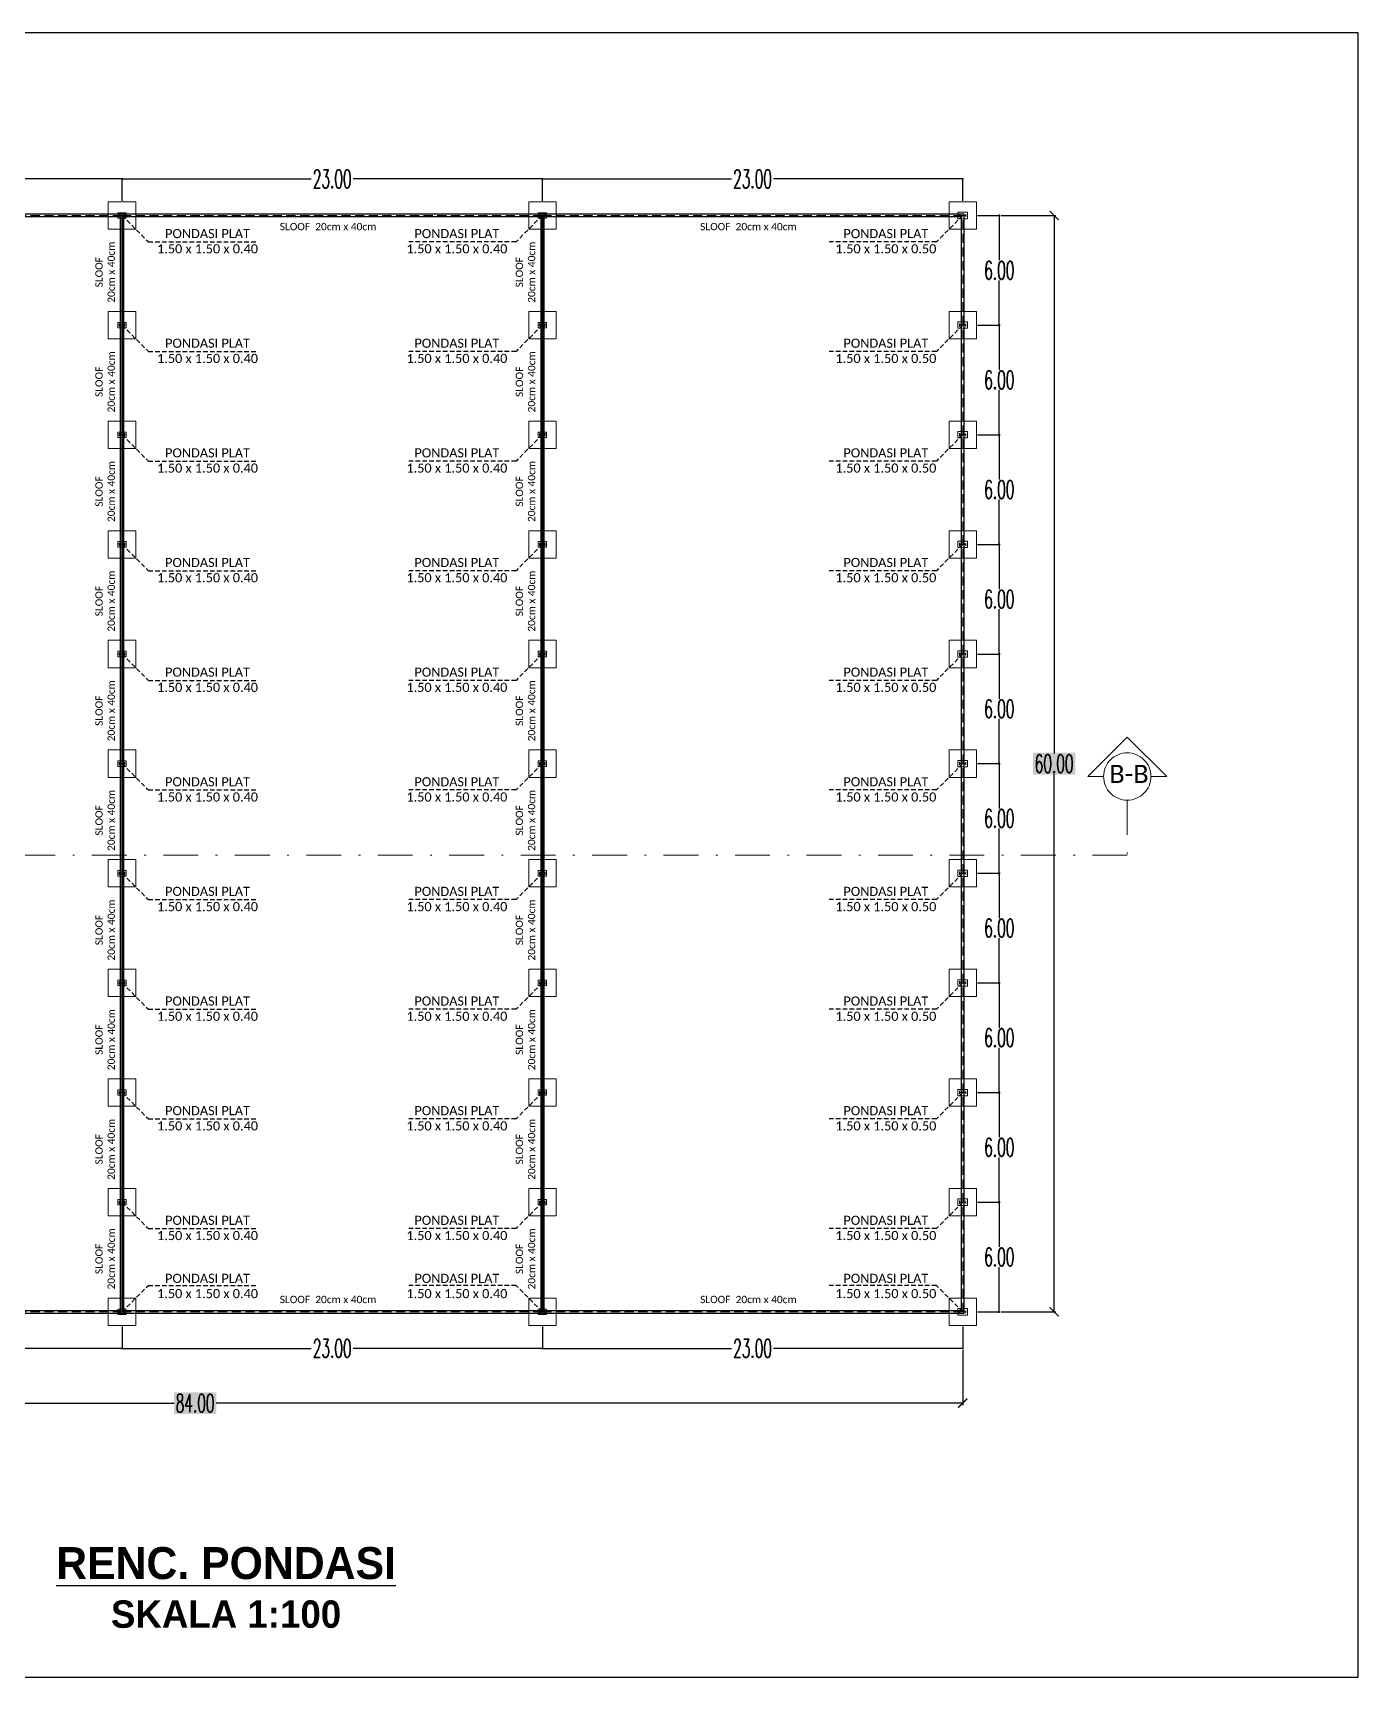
# Model space of a CAD drawing. Header units: millimetres. Extents: x 2491 to 3310, y 1470 to 1581.
# Drawn here: x 2871.8 to 2944.3, y 1490.7 to 1580.7 of the extents above; entities that cross this region are included whole.
import ezdxf

# ---------------------------------------------------------------- set-up
doc = ezdxf.new("R2010")
doc.units = ezdxf.units.MM
for name, pattern in [('DASHDOTX2', [50.8, 25.4, -12.7, 0, -12.7]), ('DASHED', [19.05, 12.7, -6.35]), ('HIDDEN', [0.375, 0.25, -0.125])]:
    doc.linetypes.add(name, pattern=pattern)
for name, color, linetype, lineweight in [('Garis Dim', 131, 'DASHED', 9), ('GRS-TIPIS', 253, 'Continuous', 9), ('HAT', 8, 'Continuous', 9), ('Pondasi', 6, 'Continuous', 9)]:
    doc.layers.add(name, color=color, linetype=linetype, lineweight=lineweight)
doc.layers.add('GR', color=7, linetype='Continuous')
doc.layers.add('KOP TEKS', color=1, linetype='Continuous')
doc.styles.add('-DIM2', font='simplex.shx', dxfattribs={"width": 0.55})
doc.styles.get("Standard").update_dxf_attribs({"font": 'arial.ttf'})
doc.dimstyles.new('DENAH KANTOR', dxfattribs={"dimtxt": 1, "dimasz": 0.05, "dimexe": 0.05, "dimexo": 0.05, "dimgap": 0.05, "dimtad": 0, "dimtih": 1, "dimtoh": 1, "dimzin": 0, "dimdsep": 46, "dimtxsty": '-DIM2', "dimblk": 'ARCHTICK', "dimcen": 0.3, "dimdle": 0.05, "dimclrd": 1, "dimclre": 1, "dimclrt": 7, "dimadec": 0, "dimazin": 0, "dimtfac": 1, "dimtix": 1, "dimtofl": 0, "dimtmove": 0, "dimatfit": 3, "dimldrblk": 'ARCHTICK', "dimfxl": 1, "dimtolj": 1, "dimtzin": 0, "dimarcsym": 0})
doc.dimstyles.new('DIMENSI WARNA 2.1', dxfattribs={"dimtxt": 1, "dimasz": 0.5, "dimexe": 0.1, "dimexo": 0.1, "dimgap": 0.05, "dimtad": 0, "dimtih": 1, "dimtoh": 1, "dimrnd": 0.0025, "dimzin": 0, "dimdsep": 46, "dimtxsty": '-DIM2', "dimblk": 'ARCHTICK', "dimcen": 0.1, "dimclrd": 1, "dimclre": 1, "dimclrt": 256, "dimadec": 0, "dimazin": 0, "dimtfac": 1, "dimtofl": 0, "dimtmove": 0, "dimatfit": 3, "dimldrblk": 'ARCHTICK', "dimfxl": 0.18, "dimtfill": 2, "dimtfillclr": 256, "dimtolj": 1, "dimtzin": 0, "dimarcsym": 0})

# ---------------------------------------------------------------- blocks, each defined once
blk = doc.blocks.new('plat 1.5x1.5x0.35')
at = {"layer": 'Pondasi'}
for p, q in [((9609.555, -48.068), (9609.567, -48.068)), ((9609.567, -47.922), (9609.567, -48.068)), ((9609.567, -47.989), (9609.894, -47.989)), ((9609.567, -48.001), (9609.894, -48.001)), ((9609.73, -48.001), (9609.73, -47.989)), ((9609.894, -48.068), (9609.894, -47.922)), ((9609.894, -48.068), (9609.905, -48.068))]:
    blk.add_line(p, q, dxfattribs=at)
for points in [[(9608.98, -47.245), (9610.48, -47.245), (9610.48, -48.745), (9608.98, -48.745)], [(9609.993, -48.17), (9609.993, -47.82), (9609.468, -47.82), (9609.468, -48.17)]]:
    blk.add_lwpolyline(points, close=True, dxfattribs=at)
for points in [[(9609.567, -47.922), (9609.555, -47.922), (9609.555, -48.068)], [(9609.905, -48.068), (9609.905, -47.922), (9609.894, -47.922)]]:
    blk.add_lwpolyline(points, dxfattribs=at)
blk = doc.blocks.new('_ArchTick')
at = {"color": 0, "linetype": 'ByBlock', "const_width": 0.15}
blk.add_lwpolyline([(-0.5, -0.5), (0.5, 0.5)], dxfattribs=at)
blk = doc.blocks.new('*D298')
at = {"layer": 'Defpoints', "color": 0, "linetype": 'Continuous', "transparency": 16777216}
for p in [(2853.675, 1509.983), (2876.675, 1509.983), (2876.675, 1508.733)]:
    blk.add_point(p, dxfattribs=at)
at = {"layer": 'GR', "color": 1, "linetype": 'Continuous', "lineweight": -2, "transparency": 16777216}
for p, q in [((2853.675, 1509.933), (2853.675, 1508.683)), ((2876.675, 1509.933), (2876.675, 1508.683)), ((2853.625, 1508.733), (2864.025, 1508.733)), ((2876.725, 1508.733), (2866.325, 1508.733))]:
    blk.add_line(p, q, dxfattribs=at)
at = {"layer": 'GR', "color": 1, "linetype": 'Continuous', "lineweight": -2, "transparency": 16777216, "xscale": 0.05, "yscale": 0.05, "zscale": 0.05, "rotation": 180}
blk.add_blockref('_ArchTick', (2853.675, 1508.733), dxfattribs=at)
at = {"layer": 'GR', "color": 1, "linetype": 'Continuous', "lineweight": -2, "transparency": 16777216, "xscale": 0.05, "yscale": 0.05, "zscale": 0.05}
blk.add_blockref('_ArchTick', (2876.675, 1508.733), dxfattribs=at)
at = {"layer": 'GR', "color": 7, "linetype": 'Continuous', "transparency": 16777216, "insert": (2865.175, 1508.733), "char_height": 1, "attachment_point": 5, "style": '-DIM2'}
blk.add_mtext('\\A1;23.00', dxfattribs=at)
blk = doc.blocks.new('*D299')
at = {"layer": 'Defpoints', "color": 0, "linetype": 'Continuous', "transparency": 16777216}
for p in [(2876.675, 1509.983), (2899.675, 1509.983), (2876.675, 1508.733)]:
    blk.add_point(p, dxfattribs=at)
at = {"layer": 'GR', "color": 1, "linetype": 'Continuous', "lineweight": -2, "transparency": 16777216}
for p, q in [((2876.675, 1509.933), (2876.675, 1508.683)), ((2899.675, 1509.933), (2899.675, 1508.683)), ((2876.625, 1508.733), (2887.025, 1508.733)), ((2899.725, 1508.733), (2889.325, 1508.733))]:
    blk.add_line(p, q, dxfattribs=at)
at = {"layer": 'GR', "color": 1, "linetype": 'Continuous', "lineweight": -2, "transparency": 16777216, "xscale": 0.05, "yscale": 0.05, "zscale": 0.05, "rotation": 180}
blk.add_blockref('_ArchTick', (2876.675, 1508.733), dxfattribs=at)
at = {"layer": 'GR', "color": 1, "linetype": 'Continuous', "lineweight": -2, "transparency": 16777216, "xscale": 0.05, "yscale": 0.05, "zscale": 0.05}
blk.add_blockref('_ArchTick', (2899.675, 1508.733), dxfattribs=at)
at = {"layer": 'GR', "color": 7, "linetype": 'Continuous', "transparency": 16777216, "insert": (2888.175, 1508.733), "char_height": 1, "attachment_point": 5, "style": '-DIM2'}
blk.add_mtext('\\A1;23.00', dxfattribs=at)
blk = doc.blocks.new('*D300')
at = {"layer": 'Defpoints', "color": 0, "linetype": 'Continuous', "transparency": 16777216}
for p in [(2899.675, 1509.983), (2922.675, 1509.983), (2922.675, 1508.733)]:
    blk.add_point(p, dxfattribs=at)
at = {"layer": 'GR', "color": 1, "linetype": 'Continuous', "lineweight": -2, "transparency": 16777216}
for p, q in [((2899.675, 1509.933), (2899.675, 1508.683)), ((2922.675, 1509.933), (2922.675, 1508.683)), ((2899.625, 1508.733), (2910.025, 1508.733)), ((2922.725, 1508.733), (2912.325, 1508.733))]:
    blk.add_line(p, q, dxfattribs=at)
at = {"layer": 'GR', "color": 1, "linetype": 'Continuous', "lineweight": -2, "transparency": 16777216, "xscale": 0.05, "yscale": 0.05, "zscale": 0.05, "rotation": 180}
blk.add_blockref('_ArchTick', (2899.675, 1508.733), dxfattribs=at)
at = {"layer": 'GR', "color": 1, "linetype": 'Continuous', "lineweight": -2, "transparency": 16777216, "xscale": 0.05, "yscale": 0.05, "zscale": 0.05}
blk.add_blockref('_ArchTick', (2922.675, 1508.733), dxfattribs=at)
at = {"layer": 'GR', "color": 7, "linetype": 'Continuous', "transparency": 16777216, "insert": (2911.175, 1508.733), "char_height": 1, "attachment_point": 5, "style": '-DIM2'}
blk.add_mtext('\\A1;23.00', dxfattribs=at)
blk = doc.blocks.new('*D301')
at = {"layer": 'Defpoints', "color": 0, "transparency": 16777216}
for p in [(2838.675, 1508.733), (2922.675, 1508.733), (2922.675, 1505.733)]:
    blk.add_point(p, dxfattribs=at)
at = {"layer": 'GR', "color": 1, "lineweight": -2, "transparency": 16777216}
for p, q in [((2838.675, 1508.633), (2838.675, 1505.633)), ((2922.675, 1508.633), (2922.675, 1505.633)), ((2838.675, 1505.733), (2879.525, 1505.733)), ((2922.675, 1505.733), (2881.825, 1505.733))]:
    blk.add_line(p, q, dxfattribs=at)
at = {"layer": 'GR', "color": 1, "lineweight": -2, "transparency": 16777216, "xscale": 0.5, "yscale": 0.5, "zscale": 0.5, "rotation": 180}
blk.add_blockref('_ArchTick', (2838.675, 1505.733), dxfattribs=at)
at = {"layer": 'GR', "color": 1, "lineweight": -2, "transparency": 16777216, "xscale": 0.5, "yscale": 0.5, "zscale": 0.5}
blk.add_blockref('_ArchTick', (2922.675, 1505.733), dxfattribs=at)
at = {"layer": 'GR', "color": 240, "transparency": 16777216, "insert": (2880.675, 1505.733), "char_height": 1, "attachment_point": 5, "style": '-DIM2', "bg_fill": 1, "box_fill_scale": 1.1, "bg_fill_color": 256, "bg_fill_true_color": 16180224, "bg_fill_transparency": 0}
blk.add_mtext('\\A1;84.00', dxfattribs=at)
blk = doc.blocks.new('*D302')
at = {"layer": 'Defpoints', "color": 0, "transparency": 16777216}
for p in [(2924.675, 1570.733), (2927.675, 1570.733), (2924.675, 1510.733)]:
    blk.add_point(p, dxfattribs=at)
at = {"layer": 'GR', "color": 1, "lineweight": -2, "transparency": 16777216}
for p, q in [((2924.775, 1570.733), (2927.775, 1570.733)), ((2927.675, 1570.733), (2927.675, 1541.283)), ((2927.675, 1510.733), (2927.675, 1540.183)), ((2924.775, 1510.733), (2927.775, 1510.733))]:
    blk.add_line(p, q, dxfattribs=at)
at = {"layer": 'GR', "color": 1, "lineweight": -2, "transparency": 16777216, "xscale": 0.5, "yscale": 0.5, "zscale": 0.5}
for p, rotation in [((2927.675, 1570.733), 90), ((2927.675, 1510.733), 270)]:
    blk.add_blockref('_ArchTick', p, dxfattribs=dict(at, rotation=rotation))
at = {"layer": 'GR', "color": 240, "transparency": 16777216, "insert": (2927.675, 1540.733), "char_height": 1, "attachment_point": 5, "style": '-DIM2', "bg_fill": 1, "box_fill_scale": 1.1, "bg_fill_color": 256, "bg_fill_true_color": 16180224, "bg_fill_transparency": 0}
blk.add_mtext('\\A1;60.00', dxfattribs=at)
blk = doc.blocks.new('*D303')
at = {"layer": 'Defpoints', "color": 0, "linetype": 'Continuous', "transparency": 16777216}
for p in [(2923.425, 1570.733), (2923.425, 1564.733), (2924.675, 1564.733)]:
    blk.add_point(p, dxfattribs=at)
at = {"layer": 'GR', "color": 1, "linetype": 'Continuous', "lineweight": -2, "transparency": 16777216}
for p, q in [((2923.475, 1570.733), (2924.725, 1570.733)), ((2924.675, 1570.783), (2924.675, 1568.283)), ((2924.675, 1564.683), (2924.675, 1567.183)), ((2923.475, 1564.733), (2924.725, 1564.733))]:
    blk.add_line(p, q, dxfattribs=at)
at = {"layer": 'GR', "color": 1, "linetype": 'Continuous', "lineweight": -2, "transparency": 16777216, "xscale": 0.05, "yscale": 0.05, "zscale": 0.05}
for p, rotation in [((2924.675, 1570.733), 90), ((2924.675, 1564.733), 270)]:
    blk.add_blockref('_ArchTick', p, dxfattribs=dict(at, rotation=rotation))
at = {"layer": 'GR', "color": 7, "linetype": 'Continuous', "transparency": 16777216, "insert": (2924.675, 1567.733), "char_height": 1, "attachment_point": 5, "style": '-DIM2'}
blk.add_mtext('\\A1;6.00', dxfattribs=at)
blk = doc.blocks.new('*D304')
at = {"layer": 'Defpoints', "color": 0, "linetype": 'Continuous', "transparency": 16777216}
for p in [(2923.425, 1564.733), (2923.425, 1558.733), (2924.675, 1558.733)]:
    blk.add_point(p, dxfattribs=at)
at = {"layer": 'GR', "color": 1, "linetype": 'Continuous', "lineweight": -2, "transparency": 16777216}
for p, q in [((2923.475, 1564.733), (2924.725, 1564.733)), ((2924.675, 1564.783), (2924.675, 1562.283)), ((2924.675, 1558.683), (2924.675, 1561.183)), ((2923.475, 1558.733), (2924.725, 1558.733))]:
    blk.add_line(p, q, dxfattribs=at)
at = {"layer": 'GR', "color": 1, "linetype": 'Continuous', "lineweight": -2, "transparency": 16777216, "xscale": 0.05, "yscale": 0.05, "zscale": 0.05}
for p, rotation in [((2924.675, 1564.733), 90), ((2924.675, 1558.733), 270)]:
    blk.add_blockref('_ArchTick', p, dxfattribs=dict(at, rotation=rotation))
at = {"layer": 'GR', "color": 7, "linetype": 'Continuous', "transparency": 16777216, "insert": (2924.675, 1561.733), "char_height": 1, "attachment_point": 5, "style": '-DIM2'}
blk.add_mtext('\\A1;6.00', dxfattribs=at)
blk = doc.blocks.new('*D305')
at = {"layer": 'Defpoints', "color": 0, "linetype": 'Continuous', "transparency": 16777216}
for p in [(2923.425, 1552.733), (2924.675, 1552.733), (2923.425, 1546.733)]:
    blk.add_point(p, dxfattribs=at)
at = {"layer": 'GR', "color": 1, "linetype": 'Continuous', "lineweight": -2, "transparency": 16777216}
for p, q in [((2923.475, 1552.733), (2924.725, 1552.733)), ((2924.675, 1552.783), (2924.675, 1550.283)), ((2924.675, 1546.683), (2924.675, 1549.183)), ((2923.475, 1546.733), (2924.725, 1546.733))]:
    blk.add_line(p, q, dxfattribs=at)
at = {"layer": 'GR', "color": 1, "linetype": 'Continuous', "lineweight": -2, "transparency": 16777216, "xscale": 0.05, "yscale": 0.05, "zscale": 0.05}
for p, rotation in [((2924.675, 1552.733), 90), ((2924.675, 1546.733), 270)]:
    blk.add_blockref('_ArchTick', p, dxfattribs=dict(at, rotation=rotation))
at = {"layer": 'GR', "color": 7, "linetype": 'Continuous', "transparency": 16777216, "insert": (2924.675, 1549.733), "char_height": 1, "attachment_point": 5, "style": '-DIM2'}
blk.add_mtext('\\A1;6.00', dxfattribs=at)
blk = doc.blocks.new('*D306')
at = {"layer": 'Defpoints', "color": 0, "linetype": 'Continuous', "transparency": 16777216}
for p in [(2923.425, 1558.733), (2924.675, 1558.733), (2923.425, 1552.733)]:
    blk.add_point(p, dxfattribs=at)
at = {"layer": 'GR', "color": 1, "linetype": 'Continuous', "lineweight": -2, "transparency": 16777216}
for p, q in [((2923.475, 1558.733), (2924.725, 1558.733)), ((2924.675, 1558.783), (2924.675, 1556.283)), ((2924.675, 1552.683), (2924.675, 1555.183)), ((2923.475, 1552.733), (2924.725, 1552.733))]:
    blk.add_line(p, q, dxfattribs=at)
at = {"layer": 'GR', "color": 1, "linetype": 'Continuous', "lineweight": -2, "transparency": 16777216, "xscale": 0.05, "yscale": 0.05, "zscale": 0.05}
for p, rotation in [((2924.675, 1558.733), 90), ((2924.675, 1552.733), 270)]:
    blk.add_blockref('_ArchTick', p, dxfattribs=dict(at, rotation=rotation))
at = {"layer": 'GR', "color": 7, "linetype": 'Continuous', "transparency": 16777216, "insert": (2924.675, 1555.733), "char_height": 1, "attachment_point": 5, "style": '-DIM2'}
blk.add_mtext('\\A1;6.00', dxfattribs=at)
blk = doc.blocks.new('*D307')
at = {"layer": 'Defpoints', "color": 0, "linetype": 'Continuous', "transparency": 16777216}
for p in [(2923.425, 1528.733), (2924.675, 1528.733), (2923.425, 1522.733)]:
    blk.add_point(p, dxfattribs=at)
at = {"layer": 'GR', "color": 1, "linetype": 'Continuous', "lineweight": -2, "transparency": 16777216}
for p, q in [((2923.475, 1528.733), (2924.725, 1528.733)), ((2924.675, 1528.783), (2924.675, 1526.283)), ((2924.675, 1522.683), (2924.675, 1525.183)), ((2923.475, 1522.733), (2924.725, 1522.733))]:
    blk.add_line(p, q, dxfattribs=at)
at = {"layer": 'GR', "color": 1, "linetype": 'Continuous', "lineweight": -2, "transparency": 16777216, "xscale": 0.05, "yscale": 0.05, "zscale": 0.05}
for p, rotation in [((2924.675, 1528.733), 90), ((2924.675, 1522.733), 270)]:
    blk.add_blockref('_ArchTick', p, dxfattribs=dict(at, rotation=rotation))
at = {"layer": 'GR', "color": 7, "linetype": 'Continuous', "transparency": 16777216, "insert": (2924.675, 1525.733), "char_height": 1, "attachment_point": 5, "style": '-DIM2'}
blk.add_mtext('\\A1;6.00', dxfattribs=at)
blk = doc.blocks.new('*D308')
at = {"layer": 'Defpoints', "color": 0, "linetype": 'Continuous', "transparency": 16777216}
for p in [(2923.425, 1534.733), (2924.675, 1534.733), (2923.425, 1528.733)]:
    blk.add_point(p, dxfattribs=at)
at = {"layer": 'GR', "color": 1, "linetype": 'Continuous', "lineweight": -2, "transparency": 16777216}
for p, q in [((2923.475, 1534.733), (2924.725, 1534.733)), ((2924.675, 1534.783), (2924.675, 1532.283)), ((2924.675, 1528.683), (2924.675, 1531.183)), ((2923.475, 1528.733), (2924.725, 1528.733))]:
    blk.add_line(p, q, dxfattribs=at)
at = {"layer": 'GR', "color": 1, "linetype": 'Continuous', "lineweight": -2, "transparency": 16777216, "xscale": 0.05, "yscale": 0.05, "zscale": 0.05}
for p, rotation in [((2924.675, 1534.733), 90), ((2924.675, 1528.733), 270)]:
    blk.add_blockref('_ArchTick', p, dxfattribs=dict(at, rotation=rotation))
at = {"layer": 'GR', "color": 7, "linetype": 'Continuous', "transparency": 16777216, "insert": (2924.675, 1531.733), "char_height": 1, "attachment_point": 5, "style": '-DIM2'}
blk.add_mtext('\\A1;6.00', dxfattribs=at)
blk = doc.blocks.new('*D309')
at = {"layer": 'Defpoints', "color": 0, "linetype": 'Continuous', "transparency": 16777216}
for p in [(2923.425, 1546.733), (2923.425, 1540.733), (2924.675, 1540.733)]:
    blk.add_point(p, dxfattribs=at)
at = {"layer": 'GR', "color": 1, "linetype": 'Continuous', "lineweight": -2, "transparency": 16777216}
for p, q in [((2923.475, 1546.733), (2924.725, 1546.733)), ((2924.675, 1546.783), (2924.675, 1544.283)), ((2924.675, 1540.683), (2924.675, 1543.183)), ((2923.475, 1540.733), (2924.725, 1540.733))]:
    blk.add_line(p, q, dxfattribs=at)
at = {"layer": 'GR', "color": 1, "linetype": 'Continuous', "lineweight": -2, "transparency": 16777216, "xscale": 0.05, "yscale": 0.05, "zscale": 0.05}
for p, rotation in [((2924.675, 1546.733), 90), ((2924.675, 1540.733), 270)]:
    blk.add_blockref('_ArchTick', p, dxfattribs=dict(at, rotation=rotation))
at = {"layer": 'GR', "color": 7, "linetype": 'Continuous', "transparency": 16777216, "insert": (2924.675, 1543.733), "char_height": 1, "attachment_point": 5, "style": '-DIM2'}
blk.add_mtext('\\A1;6.00', dxfattribs=at)
blk = doc.blocks.new('*D310')
at = {"layer": 'Defpoints', "color": 0, "linetype": 'Continuous', "transparency": 16777216}
for p in [(2923.425, 1540.733), (2923.425, 1534.733), (2924.675, 1534.733)]:
    blk.add_point(p, dxfattribs=at)
at = {"layer": 'GR', "color": 1, "linetype": 'Continuous', "lineweight": -2, "transparency": 16777216}
for p, q in [((2923.475, 1540.733), (2924.725, 1540.733)), ((2924.675, 1540.783), (2924.675, 1538.283)), ((2924.675, 1534.683), (2924.675, 1537.183)), ((2923.475, 1534.733), (2924.725, 1534.733))]:
    blk.add_line(p, q, dxfattribs=at)
at = {"layer": 'GR', "color": 1, "linetype": 'Continuous', "lineweight": -2, "transparency": 16777216, "xscale": 0.05, "yscale": 0.05, "zscale": 0.05}
for p, rotation in [((2924.675, 1540.733), 90), ((2924.675, 1534.733), 270)]:
    blk.add_blockref('_ArchTick', p, dxfattribs=dict(at, rotation=rotation))
at = {"layer": 'GR', "color": 7, "linetype": 'Continuous', "transparency": 16777216, "insert": (2924.675, 1537.733), "char_height": 1, "attachment_point": 5, "style": '-DIM2'}
blk.add_mtext('\\A1;6.00', dxfattribs=at)
blk = doc.blocks.new('*D311')
at = {"layer": 'Defpoints', "color": 0, "linetype": 'Continuous', "transparency": 16777216}
for p in [(2923.425, 1522.733), (2923.425, 1516.733), (2924.675, 1516.733)]:
    blk.add_point(p, dxfattribs=at)
at = {"layer": 'GR', "color": 1, "linetype": 'Continuous', "lineweight": -2, "transparency": 16777216}
for p, q in [((2923.475, 1522.733), (2924.725, 1522.733)), ((2924.675, 1522.783), (2924.675, 1520.283)), ((2924.675, 1516.683), (2924.675, 1519.183)), ((2923.475, 1516.733), (2924.725, 1516.733))]:
    blk.add_line(p, q, dxfattribs=at)
at = {"layer": 'GR', "color": 1, "linetype": 'Continuous', "lineweight": -2, "transparency": 16777216, "xscale": 0.05, "yscale": 0.05, "zscale": 0.05}
for p, rotation in [((2924.675, 1522.733), 90), ((2924.675, 1516.733), 270)]:
    blk.add_blockref('_ArchTick', p, dxfattribs=dict(at, rotation=rotation))
at = {"layer": 'GR', "color": 7, "linetype": 'Continuous', "transparency": 16777216, "insert": (2924.675, 1519.733), "char_height": 1, "attachment_point": 5, "style": '-DIM2'}
blk.add_mtext('\\A1;6.00', dxfattribs=at)
blk = doc.blocks.new('*D312')
at = {"layer": 'Defpoints', "color": 0, "linetype": 'Continuous', "transparency": 16777216}
for p in [(2923.425, 1516.733), (2923.425, 1510.733), (2924.675, 1510.733)]:
    blk.add_point(p, dxfattribs=at)
at = {"layer": 'GR', "color": 1, "linetype": 'Continuous', "lineweight": -2, "transparency": 16777216}
for p, q in [((2923.475, 1516.733), (2924.725, 1516.733)), ((2924.675, 1516.783), (2924.675, 1514.283)), ((2924.675, 1510.683), (2924.675, 1513.183)), ((2923.475, 1510.733), (2924.725, 1510.733))]:
    blk.add_line(p, q, dxfattribs=at)
at = {"layer": 'GR', "color": 1, "linetype": 'Continuous', "lineweight": -2, "transparency": 16777216, "xscale": 0.05, "yscale": 0.05, "zscale": 0.05}
for p, rotation in [((2924.675, 1516.733), 90), ((2924.675, 1510.733), 270)]:
    blk.add_blockref('_ArchTick', p, dxfattribs=dict(at, rotation=rotation))
at = {"layer": 'GR', "color": 7, "linetype": 'Continuous', "transparency": 16777216, "insert": (2924.675, 1513.733), "char_height": 1, "attachment_point": 5, "style": '-DIM2'}
blk.add_mtext('\\A1;6.00', dxfattribs=at)
blk = doc.blocks.new('*D314')
at = {"layer": 'Defpoints', "color": 0, "linetype": 'Continuous', "transparency": 16777216}
for p in [(2876.675, 1572.733), (2853.675, 1571.483), (2876.675, 1571.483)]:
    blk.add_point(p, dxfattribs=at)
at = {"layer": 'GR', "color": 1, "linetype": 'Continuous', "lineweight": -2, "transparency": 16777216}
for p, q in [((2853.625, 1572.733), (2864.025, 1572.733)), ((2853.675, 1571.533), (2853.675, 1572.783)), ((2876.725, 1572.733), (2866.325, 1572.733)), ((2876.675, 1571.533), (2876.675, 1572.783))]:
    blk.add_line(p, q, dxfattribs=at)
at = {"layer": 'GR', "color": 1, "linetype": 'Continuous', "lineweight": -2, "transparency": 16777216, "xscale": 0.05, "yscale": 0.05, "zscale": 0.05, "rotation": 180}
blk.add_blockref('_ArchTick', (2853.675, 1572.733), dxfattribs=at)
at = {"layer": 'GR', "color": 1, "linetype": 'Continuous', "lineweight": -2, "transparency": 16777216, "xscale": 0.05, "yscale": 0.05, "zscale": 0.05}
blk.add_blockref('_ArchTick', (2876.675, 1572.733), dxfattribs=at)
at = {"layer": 'GR', "color": 7, "linetype": 'Continuous', "transparency": 16777216, "insert": (2865.175, 1572.733), "char_height": 1, "attachment_point": 5, "style": '-DIM2'}
blk.add_mtext('\\A1;23.00', dxfattribs=at)
blk = doc.blocks.new('*D315')
at = {"layer": 'Defpoints', "color": 0, "linetype": 'Continuous', "transparency": 16777216}
for p in [(2876.675, 1572.733), (2876.675, 1571.483), (2899.675, 1571.483)]:
    blk.add_point(p, dxfattribs=at)
at = {"layer": 'GR', "color": 1, "linetype": 'Continuous', "lineweight": -2, "transparency": 16777216}
for p, q in [((2876.625, 1572.733), (2887.025, 1572.733)), ((2876.675, 1571.533), (2876.675, 1572.783)), ((2899.725, 1572.733), (2889.325, 1572.733)), ((2899.675, 1571.533), (2899.675, 1572.783))]:
    blk.add_line(p, q, dxfattribs=at)
at = {"layer": 'GR', "color": 1, "linetype": 'Continuous', "lineweight": -2, "transparency": 16777216, "xscale": 0.05, "yscale": 0.05, "zscale": 0.05, "rotation": 180}
blk.add_blockref('_ArchTick', (2876.675, 1572.733), dxfattribs=at)
at = {"layer": 'GR', "color": 1, "linetype": 'Continuous', "lineweight": -2, "transparency": 16777216, "xscale": 0.05, "yscale": 0.05, "zscale": 0.05}
blk.add_blockref('_ArchTick', (2899.675, 1572.733), dxfattribs=at)
at = {"layer": 'GR', "color": 7, "linetype": 'Continuous', "transparency": 16777216, "insert": (2888.175, 1572.733), "char_height": 1, "attachment_point": 5, "style": '-DIM2'}
blk.add_mtext('\\A1;23.00', dxfattribs=at)
blk = doc.blocks.new('*D316')
at = {"layer": 'Defpoints', "color": 0, "linetype": 'Continuous', "transparency": 16777216}
for p in [(2922.675, 1572.733), (2899.675, 1571.483), (2922.675, 1571.483)]:
    blk.add_point(p, dxfattribs=at)
at = {"layer": 'GR', "color": 1, "linetype": 'Continuous', "lineweight": -2, "transparency": 16777216}
for p, q in [((2899.625, 1572.733), (2910.025, 1572.733)), ((2899.675, 1571.533), (2899.675, 1572.783)), ((2922.725, 1572.733), (2912.325, 1572.733)), ((2922.675, 1571.533), (2922.675, 1572.783))]:
    blk.add_line(p, q, dxfattribs=at)
at = {"layer": 'GR', "color": 1, "linetype": 'Continuous', "lineweight": -2, "transparency": 16777216, "xscale": 0.05, "yscale": 0.05, "zscale": 0.05, "rotation": 180}
blk.add_blockref('_ArchTick', (2899.675, 1572.733), dxfattribs=at)
at = {"layer": 'GR', "color": 1, "linetype": 'Continuous', "lineweight": -2, "transparency": 16777216, "xscale": 0.05, "yscale": 0.05, "zscale": 0.05}
blk.add_blockref('_ArchTick', (2922.675, 1572.733), dxfattribs=at)
at = {"layer": 'GR', "color": 7, "linetype": 'Continuous', "transparency": 16777216, "insert": (2911.175, 1572.733), "char_height": 1, "attachment_point": 5, "style": '-DIM2'}
blk.add_mtext('\\A1;23.00', dxfattribs=at)
blk = doc.blocks.new('WF300')
at = {"layer": 'Pondasi'}
for p, q in [((4219.408, -132.102), (4219.418, -132.102)), ((4219.418, -131.977), (4219.418, -132.102)), ((4219.418, -132.034), (4219.698, -132.034)), ((4219.418, -132.044), (4219.698, -132.044)), ((4219.558, -132.044), (4219.558, -132.034)), ((4219.698, -132.102), (4219.698, -131.977)), ((4219.698, -132.102), (4219.708, -132.102))]:
    blk.add_line(p, q, dxfattribs=at)
blk.add_lwpolyline([(4219.783, -132.189), (4219.783, -131.889), (4219.333, -131.889), (4219.333, -132.189)], close=True, dxfattribs=at)
for points in [[(4219.418, -131.977), (4219.408, -131.977), (4219.408, -132.102)], [(4219.708, -132.102), (4219.708, -131.977), (4219.698, -131.977)]]:
    blk.add_lwpolyline(points, dxfattribs=at)
blk = doc.blocks.new('plat 1.5x1.5x0.4')
at = {"layer": 'Pondasi'}
blk.add_lwpolyline([(9328.811, 699.808), (9330.311, 699.808), (9330.311, 698.308), (9328.811, 698.308)], close=True, dxfattribs=at)
at = {"layer": 'HAT', "rotation": 359.9999999260696}
blk.add_blockref('WF300', (5110.003, 831.097), dxfattribs=at)

msp = doc.modelspace()

# ---------------------------------------------------------------- linework, layer by layer
at = {"linetype": 'HIDDEN'}
for points in [[(2876.675, 1570.733), (2878.117, 1569.292), (2884.117, 1569.292)], [(2899.675, 1570.733), (2898.234, 1569.292), (2892.234, 1569.292)], [(2922.675, 1570.733), (2921.234, 1569.292), (2915.234, 1569.292)], [(2876.675, 1564.733), (2878.117, 1563.292), (2884.117, 1563.292)], [(2899.675, 1564.733), (2898.234, 1563.292), (2892.234, 1563.292)], [(2922.675, 1564.733), (2921.234, 1563.292), (2915.234, 1563.292)], [(2876.675, 1558.733), (2878.117, 1557.292), (2884.117, 1557.292)], [(2899.675, 1558.733), (2898.234, 1557.292), (2892.234, 1557.292)], [(2922.675, 1558.733), (2921.234, 1557.292), (2915.234, 1557.292)], [(2876.675, 1552.733), (2878.117, 1551.292), (2884.117, 1551.292)], [(2899.675, 1552.733), (2898.234, 1551.292), (2892.234, 1551.292)], [(2922.675, 1552.733), (2921.234, 1551.292), (2915.234, 1551.292)], [(2876.675, 1546.733), (2878.117, 1545.292), (2884.117, 1545.292)], [(2899.675, 1546.733), (2898.234, 1545.292), (2892.234, 1545.292)], [(2922.675, 1546.733), (2921.234, 1545.292), (2915.234, 1545.292)], [(2876.675, 1540.733), (2878.117, 1539.292), (2884.117, 1539.292)], [(2899.675, 1540.733), (2898.234, 1539.292), (2892.234, 1539.292)], [(2922.675, 1540.733), (2921.234, 1539.292), (2915.234, 1539.292)], [(2876.675, 1534.733), (2878.117, 1533.292), (2884.117, 1533.292)], [(2899.675, 1534.733), (2898.234, 1533.292), (2892.234, 1533.292)], [(2922.675, 1534.733), (2921.234, 1533.292), (2915.234, 1533.292)], [(2876.675, 1528.733), (2878.117, 1527.292), (2884.117, 1527.292)], [(2899.675, 1528.733), (2898.234, 1527.292), (2892.234, 1527.292)], [(2922.675, 1528.733), (2921.234, 1527.292), (2915.234, 1527.292)], [(2876.675, 1522.733), (2878.117, 1521.292), (2884.117, 1521.292)], [(2899.675, 1522.733), (2898.234, 1521.292), (2892.234, 1521.292)], [(2922.675, 1522.733), (2921.234, 1521.292), (2915.234, 1521.292)], [(2876.675, 1516.733), (2878.117, 1515.292), (2884.117, 1515.292)], [(2899.675, 1516.733), (2898.234, 1515.292), (2892.234, 1515.292)], [(2922.675, 1516.733), (2921.234, 1515.292), (2915.234, 1515.292)], [(2876.675, 1510.733), (2878.117, 1512.175), (2884.117, 1512.175)], [(2899.675, 1510.733), (2898.234, 1512.175), (2892.234, 1512.175)], [(2922.675, 1510.733), (2921.234, 1512.175), (2915.234, 1512.175)]]:
    msp.add_lwpolyline(points, dxfattribs=at)
at = {"layer": 'Garis Dim'}
msp.add_lwpolyline([(2932.971, 1540.029), (2933.835, 1540.029), (2931.675, 1542.189), (2929.515, 1540.029), (2930.379, 1540.029)], dxfattribs=at)
at = {"layer": 'Garis Dim', "linetype": 'DASHDOTX2', "ltscale": 0.075}
msp.add_lwpolyline([(2931.675, 1538.733), (2931.675, 1535.733), (2829.675, 1535.733), (2829.675, 1538.733)], dxfattribs=at)
at = {"layer": 'Garis Dim'}
msp.add_circle((2931.675, 1540.029), 1.296, dxfattribs=at)
at = {"layer": 'GR', "color": 144, "true_color": 0x00629d}
for points in [[(2853.6, 1510.658), (2876.75, 1510.658), (2876.75, 1570.808), (2853.6, 1570.808)], [(2853.75, 1510.808), (2876.6, 1510.808), (2876.6, 1570.658), (2853.75, 1570.658)], [(2876.6, 1510.658), (2899.75, 1510.658), (2899.75, 1570.808), (2876.6, 1570.808)], [(2876.75, 1510.808), (2899.6, 1510.808), (2899.6, 1570.658), (2876.75, 1570.658)], [(2899.6, 1510.658), (2922.75, 1510.658), (2922.75, 1570.808), (2899.6, 1570.808)], [(2899.75, 1510.808), (2922.6, 1510.808), (2922.6, 1570.658), (2899.75, 1570.658)]]:
    msp.add_lwpolyline(points, close=True, dxfattribs=at)
at = {"layer": 'GRS-TIPIS', "linetype": 'HIDDEN', "ltscale": 2}
for points in [[(2853.675, 1510.733), (2876.675, 1510.733), (2876.675, 1570.733), (2853.675, 1570.733)], [(2876.675, 1510.733), (2899.675, 1510.733), (2899.675, 1570.733), (2876.675, 1570.733)], [(2899.675, 1510.733), (2922.675, 1510.733), (2922.675, 1570.733), (2899.675, 1570.733)]]:
    msp.add_lwpolyline(points, close=True, dxfattribs=at)
at = {"layer": 'KOP TEKS', "color": 2}
msp.add_lwpolyline([(2944.307, 1490.741), (2944.307, 1580.726), (2817.044, 1580.726), (2817.044, 1490.741)], close=True, dxfattribs=at)

# ---------------------------------------------------------------- block references
at = {"layer": 'GR'}
for p in [(-6452.886, 871.675), (-6429.886, 871.675), (-6452.886, 865.675), (-6429.886, 865.675), (-6452.886, 859.675), (-6429.886, 859.675), (-6452.886, 853.675), (-6429.886, 853.675), (-6452.886, 847.675), (-6429.886, 847.675), (-6452.886, 841.675), (-6429.886, 841.675), (-6452.886, 835.675), (-6429.886, 835.675), (-6452.886, 829.675), (-6429.886, 829.675), (-6452.886, 823.675), (-6429.886, 823.675), (-6452.886, 817.675), (-6429.886, 817.675), (-6452.886, 811.675), (-6429.886, 811.675)]:
    msp.add_blockref('plat 1.5x1.5x0.4', p, dxfattribs=at)
at = {"layer": 'GR', "xscale": -1}
for p in [(12532.406, 1618.728), (12532.406, 1612.728), (12532.406, 1606.728), (12532.406, 1600.728), (12532.406, 1594.728), (12532.406, 1588.728), (12532.406, 1582.728), (12532.406, 1576.728), (12532.406, 1570.728), (12532.406, 1564.728), (12532.406, 1558.728)]:
    msp.add_blockref('plat 1.5x1.5x0.35', p, dxfattribs=at)

# ---------------------------------------------------------------- texts
for s, insert, char_height, width, attachment_point in [('\\pxqc;{\\fCalibri Light|b0|i0|c0|p34;SLOOF  20cm x 40cm}', (2884.986, 1570.323), 0.4, 5.92047, 1), ('\\pxqc;{\\fCalibri Light|b0|i0|c0|p34;SLOOF  20cm x 40cm}', (2907.986, 1570.323), 0.4, 5.92047, 1), ('\\pxqc;{\\fCalibri Light|b0|i0|c0|p34;PONDASI PLAT\\P1.50 x 1.50 x 0.40}', (2878.393, 1569.992), 0.5, 5.92047, 1), ('\\pxqc;{\\fCalibri Light|b0|i0|c0|p34;PONDASI PLAT\\P1.50 x 1.50 x 0.40}', (2897.958, 1569.992), 0.5, 5.92047, 3), ('\\pxqc;{\\fCalibri Light|b0|i0|c0|p34;PONDASI PLAT\\P1.50 x 1.50 x 0.50}', (2915.509, 1569.992), 0.5, 5.92047, 1), ('\\pxqc;{\\fCalibri Light|b0|i0|c0|p34;PONDASI PLAT\\P1.50 x 1.50 x 0.40}', (2878.393, 1563.992), 0.5, 5.92047, 1), ('\\pxqc;{\\fCalibri Light|b0|i0|c0|p34;PONDASI PLAT\\P1.50 x 1.50 x 0.40}', (2897.958, 1563.992), 0.5, 5.92047, 3), ('\\pxqc;{\\fCalibri Light|b0|i0|c0|p34;PONDASI PLAT\\P1.50 x 1.50 x 0.50}', (2915.509, 1563.992), 0.5, 5.92047, 1), ('\\pxqc;{\\fCalibri Light|b0|i0|c0|p34;PONDASI PLAT\\P1.50 x 1.50 x 0.40}', (2878.393, 1557.992), 0.5, 5.92047, 1), ('\\pxqc;{\\fCalibri Light|b0|i0|c0|p34;PONDASI PLAT\\P1.50 x 1.50 x 0.40}', (2897.958, 1557.992), 0.5, 5.92047, 3), ('\\pxqc;{\\fCalibri Light|b0|i0|c0|p34;PONDASI PLAT\\P1.50 x 1.50 x 0.50}', (2915.509, 1557.992), 0.5, 5.92047, 1), ('\\pxqc;{\\fCalibri Light|b0|i0|c0|p34;PONDASI PLAT\\P1.50 x 1.50 x 0.40}', (2878.393, 1551.992), 0.5, 5.92047, 1), ('\\pxqc;{\\fCalibri Light|b0|i0|c0|p34;PONDASI PLAT\\P1.50 x 1.50 x 0.40}', (2897.958, 1551.992), 0.5, 5.92047, 3), ('\\pxqc;{\\fCalibri Light|b0|i0|c0|p34;PONDASI PLAT\\P1.50 x 1.50 x 0.50}', (2915.509, 1551.992), 0.5, 5.92047, 1), ('\\pxqc;{\\fCalibri Light|b0|i0|c0|p34;PONDASI PLAT\\P1.50 x 1.50 x 0.40}', (2878.393, 1545.992), 0.5, 5.92047, 1), ('\\pxqc;{\\fCalibri Light|b0|i0|c0|p34;PONDASI PLAT\\P1.50 x 1.50 x 0.40}', (2897.958, 1545.992), 0.5, 5.92047, 3), ('\\pxqc;{\\fCalibri Light|b0|i0|c0|p34;PONDASI PLAT\\P1.50 x 1.50 x 0.50}', (2915.509, 1545.992), 0.5, 5.92047, 1), ('\\pxqc;{\\fCalibri Light|b0|i0|c0|p34;B-B}', (2929.876, 1540.664), 0.9907, 3.78803, 1), ('\\pxqc;{\\fCalibri Light|b0|i0|c0|p34;PONDASI PLAT\\P1.50 x 1.50 x 0.40}', (2878.393, 1539.992), 0.5, 5.92047, 1), ('\\pxqc;{\\fCalibri Light|b0|i0|c0|p34;PONDASI PLAT\\P1.50 x 1.50 x 0.40}', (2897.958, 1539.992), 0.5, 5.92047, 3), ('\\pxqc;{\\fCalibri Light|b0|i0|c0|p34;PONDASI PLAT\\P1.50 x 1.50 x 0.50}', (2915.509, 1539.992), 0.5, 5.92047, 1), ('\\pxqc;{\\fCalibri Light|b0|i0|c0|p34;PONDASI PLAT\\P1.50 x 1.50 x 0.40}', (2878.393, 1533.992), 0.5, 5.92047, 1), ('\\pxqc;{\\fCalibri Light|b0|i0|c0|p34;PONDASI PLAT\\P1.50 x 1.50 x 0.40}', (2897.958, 1533.992), 0.5, 5.92047, 3), ('\\pxqc;{\\fCalibri Light|b0|i0|c0|p34;PONDASI PLAT\\P1.50 x 1.50 x 0.50}', (2915.509, 1533.992), 0.5, 5.92047, 1), ('\\pxqc;{\\fCalibri Light|b0|i0|c0|p34;PONDASI PLAT\\P1.50 x 1.50 x 0.40}', (2878.393, 1527.992), 0.5, 5.92047, 1), ('\\pxqc;{\\fCalibri Light|b0|i0|c0|p34;PONDASI PLAT\\P1.50 x 1.50 x 0.40}', (2897.958, 1527.992), 0.5, 5.92047, 3), ('\\pxqc;{\\fCalibri Light|b0|i0|c0|p34;PONDASI PLAT\\P1.50 x 1.50 x 0.50}', (2915.509, 1527.992), 0.5, 5.92047, 1), ('\\pxqc;{\\fCalibri Light|b0|i0|c0|p34;PONDASI PLAT\\P1.50 x 1.50 x 0.40}', (2878.393, 1521.992), 0.5, 5.92047, 1), ('\\pxqc;{\\fCalibri Light|b0|i0|c0|p34;PONDASI PLAT\\P1.50 x 1.50 x 0.40}', (2897.958, 1521.992), 0.5, 5.92047, 3), ('\\pxqc;{\\fCalibri Light|b0|i0|c0|p34;PONDASI PLAT\\P1.50 x 1.50 x 0.50}', (2915.509, 1521.992), 0.5, 5.92047, 1), ('\\pxqc;{\\fCalibri Light|b0|i0|c0|p34;PONDASI PLAT\\P1.50 x 1.50 x 0.40}', (2878.393, 1515.992), 0.5, 5.92047, 1), ('\\pxqc;{\\fCalibri Light|b0|i0|c0|p34;PONDASI PLAT\\P1.50 x 1.50 x 0.40}', (2897.958, 1515.992), 0.5, 5.92047, 3), ('\\pxqc;{\\fCalibri Light|b0|i0|c0|p34;PONDASI PLAT\\P1.50 x 1.50 x 0.50}', (2915.509, 1515.992), 0.5, 5.92047, 1), ('\\pxqc;{\\fCalibri Light|b0|i0|c0|p34;PONDASI PLAT\\P1.50 x 1.50 x 0.40}', (2878.393, 1511.475), 0.5, 5.92047, 7), ('\\pxqc;{\\fCalibri Light|b0|i0|c0|p34;PONDASI PLAT\\P1.50 x 1.50 x 0.40}', (2897.958, 1511.475), 0.5, 5.92047, 9), ('\\pxqc;{\\fCalibri Light|b0|i0|c0|p34;PONDASI PLAT\\P1.50 x 1.50 x 0.50}', (2915.509, 1511.475), 0.5, 5.92047, 7), ('\\pxqc;{\\fCalibri Light|b0|i0|c0|p34;SLOOF  20cm x 40cm}', (2884.986, 1511.608), 0.4, 5.92047, 1), ('\\pxqc;{\\fCalibri Light|b0|i0|c0|p34;SLOOF  20cm x 40cm}', (2907.986, 1511.608), 0.4, 5.92047, 1), ('\\pxqc;{\\fBritannic Bold|b0|i0|c0|p34;\\H0.47681x;\\LRENC. PONDASI\\H2.0973x;\\P\\H0.40869x;\\lSKALA 1:100}', (2868.667, 1497.857), 3.67023, 27.40243, 1)]:
    msp.add_mtext(s, dxfattribs=dict(insert=insert, char_height=char_height, width=width, attachment_point=attachment_point))
at = {"char_height": 0.4, "width": 3.56929, "attachment_point": 1, "rotation": 90}
for insert in [(2875.216, 1565.842), (2898.216, 1565.842), (2875.216, 1559.842), (2898.216, 1559.842), (2875.216, 1553.842), (2898.216, 1553.842), (2875.216, 1547.842), (2898.216, 1547.842), (2875.216, 1541.842), (2898.216, 1541.842), (2875.216, 1535.842), (2898.216, 1535.842), (2875.216, 1529.842), (2898.216, 1529.842), (2875.216, 1523.842), (2898.216, 1523.842), (2875.216, 1517.842), (2898.216, 1517.842), (2875.216, 1511.842), (2898.216, 1511.842)]:
    msp.add_mtext('\\pxqc;{\\fCalibri Light|b0|i0|c0|p34;SLOOF  \\P20cm x 40cm}', dxfattribs=dict(at, insert=insert))

# ---------------------------------------------------------------- dimensions: what is measured, and where the dimension line sits
at = {"layer": 'GR', "linetype": 'Continuous'}
for base, p1, p2, picture, middle in [((2876.675, 1572.733), (2853.675, 1571.483), (2876.675, 1571.483), '*D314', (2865.175, 1572.733)), ((2922.675, 1572.733), (2899.675, 1571.483), (2922.675, 1571.483), '*D316', (2911.175, 1572.733)), ((2876.675, 1508.733), (2853.675, 1509.983), (2876.675, 1509.983), '*D298', (2865.175, 1508.733)), ((2922.675, 1508.733), (2899.675, 1509.983), (2922.675, 1509.983), '*D300', (2911.175, 1508.733))]:
    dim = msp.add_linear_dim(base=base, p1=p1, p2=p2, dimstyle='DENAH KANTOR', dxfattribs=at)
    dim.commit()
    dim.dimension.update_dxf_attribs({"geometry": picture, "text_midpoint": middle})
for base, p1, p2, angle, picture, middle in [((2876.675, 1572.733), (2899.675, 1571.483), (2876.675, 1571.483), 180, '*D315', (2888.175, 1572.733)), ((2924.675, 1564.733), (2923.425, 1570.733), (2923.425, 1564.733), 90, '*D303', (2924.675, 1567.733)), ((2924.675, 1558.733), (2923.425, 1564.733), (2923.425, 1558.733), 90, '*D304', (2924.675, 1561.733)), ((2924.675, 1558.733), (2923.425, 1552.733), (2923.425, 1558.733), 270, '*D306', (2924.675, 1555.733)), ((2924.675, 1552.733), (2923.425, 1546.733), (2923.425, 1552.733), 270, '*D305', (2924.675, 1549.733)), ((2924.675, 1540.733), (2923.425, 1546.733), (2923.425, 1540.733), 90, '*D309', (2924.675, 1543.733)), ((2924.675, 1534.733), (2923.425, 1540.733), (2923.425, 1534.733), 90, '*D310', (2924.675, 1537.733)), ((2924.675, 1534.733), (2923.425, 1528.733), (2923.425, 1534.733), 270, '*D308', (2924.675, 1531.733)), ((2924.675, 1528.733), (2923.425, 1522.733), (2923.425, 1528.733), 270, '*D307', (2924.675, 1525.733)), ((2924.675, 1516.733), (2923.425, 1522.733), (2923.425, 1516.733), 90, '*D311', (2924.675, 1519.733)), ((2924.675, 1510.733), (2923.425, 1516.733), (2923.425, 1510.733), 90, '*D312', (2924.675, 1513.733)), ((2876.675, 1508.733), (2899.675, 1509.983), (2876.675, 1509.983), 180, '*D299', (2888.175, 1508.733))]:
    dim = msp.add_linear_dim(base=base, p1=p1, p2=p2, angle=angle, dimstyle='DENAH KANTOR', dxfattribs=at)
    dim.commit()
    dim.dimension.update_dxf_attribs({"geometry": picture, "text_midpoint": middle})
at = {"layer": 'GR'}
dim = msp.add_linear_dim(base=(2927.675, 1570.733), p1=(2924.675, 1510.733), p2=(2924.675, 1570.733), angle=90, dimstyle='DIMENSI WARNA 2.1', dxfattribs=at)
dim.commit()
dim.dimension.update_dxf_attribs({"geometry": '*D302', "text_midpoint": (2927.675, 1540.733)})
dim = msp.add_linear_dim(base=(2922.675, 1505.733), p1=(2838.675, 1508.733), p2=(2922.675, 1508.733), dimstyle='DIMENSI WARNA 2.1', dxfattribs=at)
dim.commit()
dim.dimension.update_dxf_attribs({"geometry": '*D301', "text_midpoint": (2880.675, 1505.733)})

doc.saveas('drawing.dxf')
